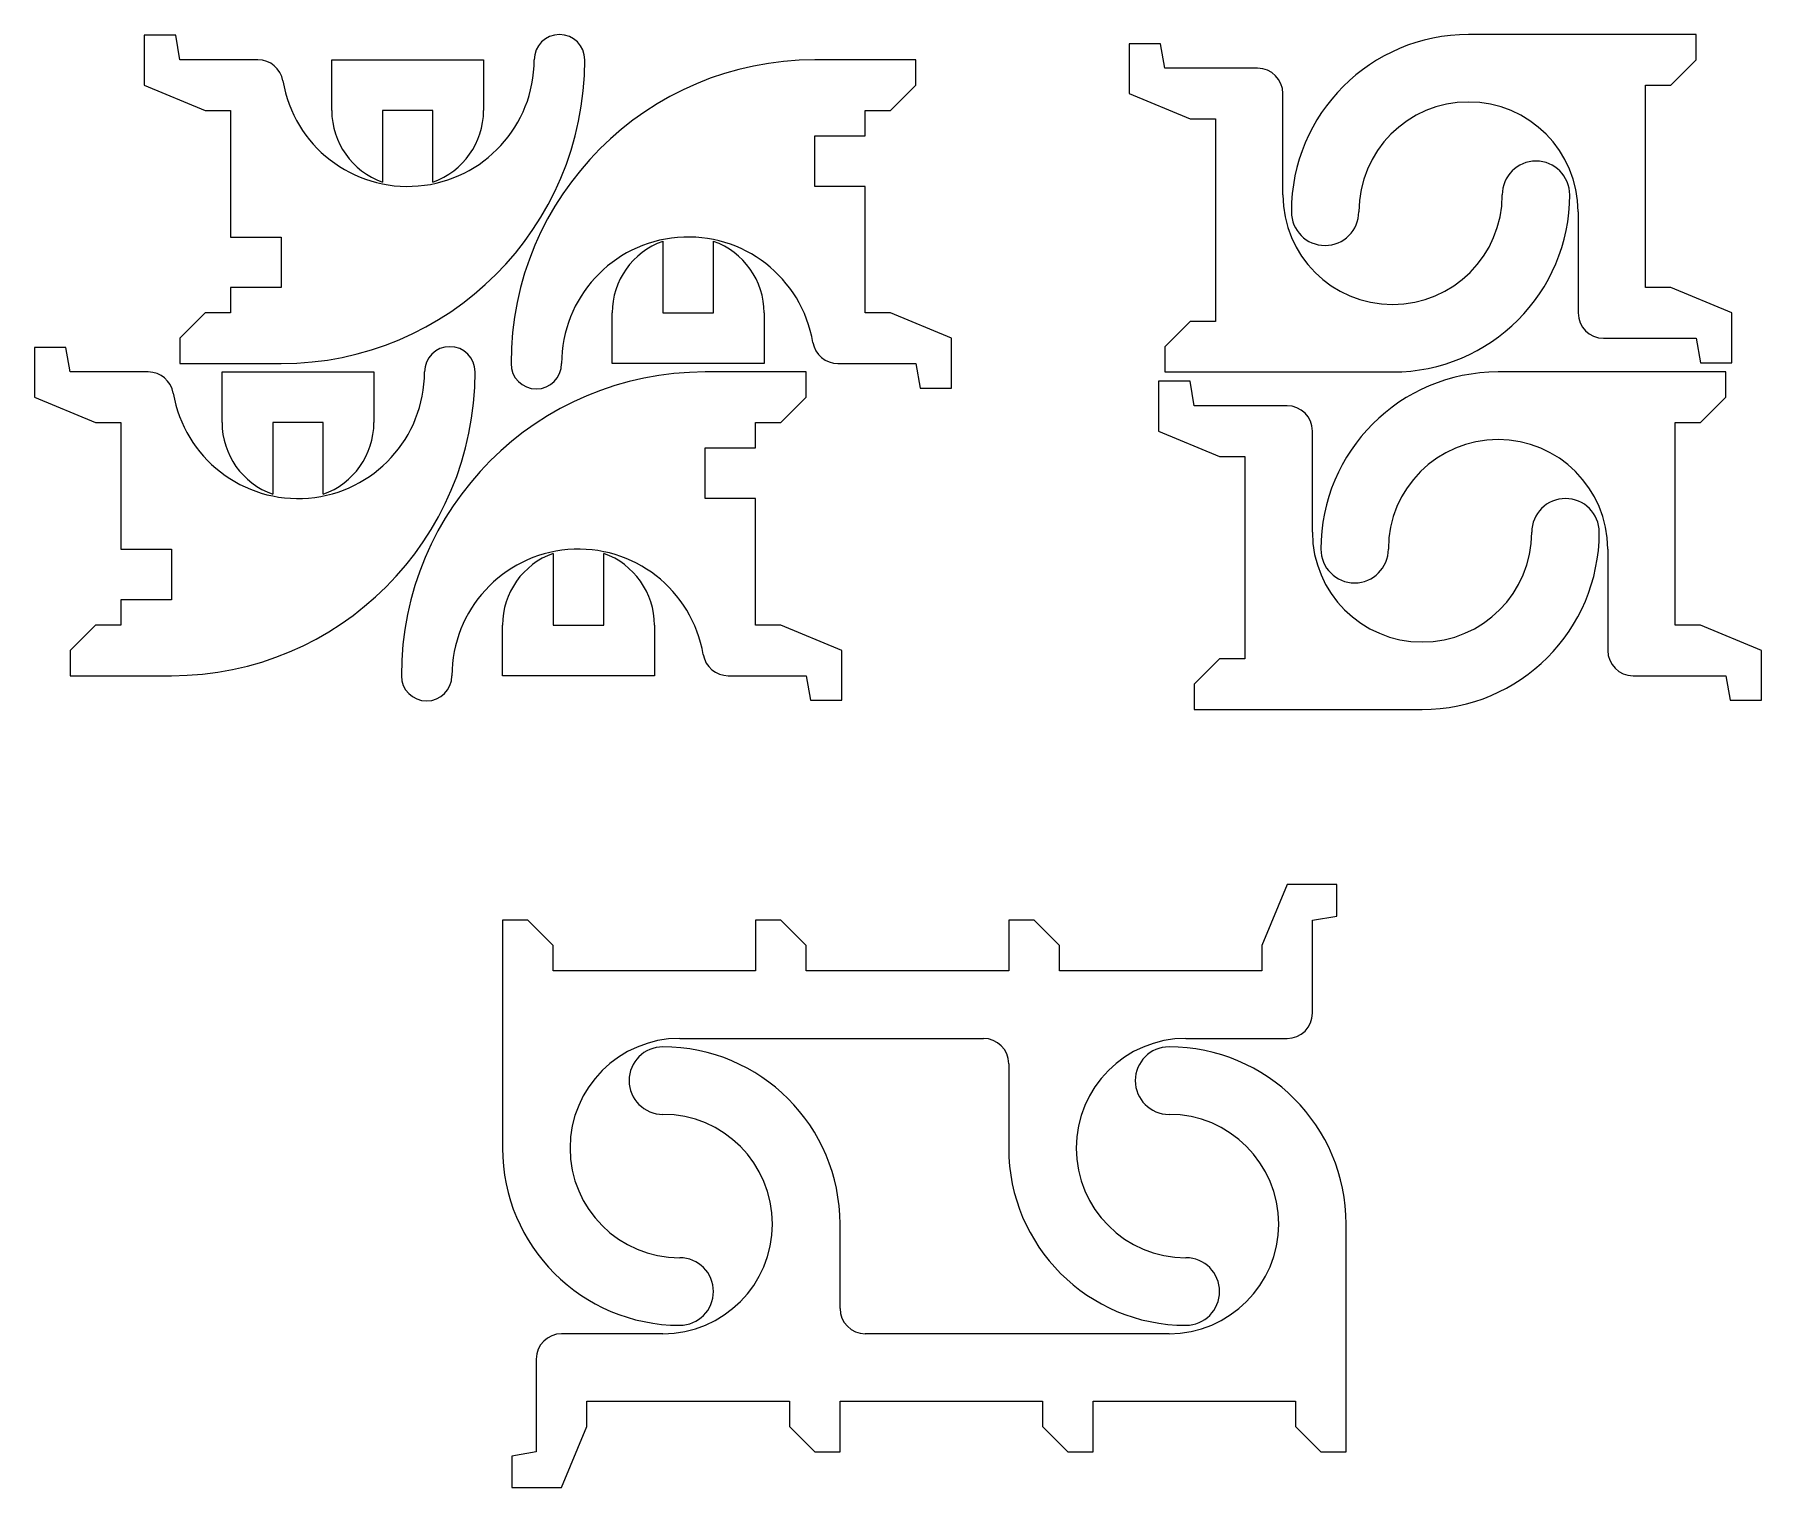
# Model space of a CAD drawing. Extents: x -514 to -310, y -272 to -99.
import ezdxf

# ---------------------------------------------------------------- set-up
doc = ezdxf.new("R2010")
doc.units = 0
doc.header["$MEASUREMENT"] = 0
doc.layers.add('DEFAULT', color=18, linetype='CONTINUOUS')

msp = doc.modelspace()

# ---------------------------------------------------------------- linework, layer by layer
at = {"layer": 'DEFAULT'}
for p, q in [((-497.75, -99.59), (-501.48, -99.59)), ((-501.48, -99.59), (-501.48, -105.5)), ((-497.25, -102.5), (-497.75, -99.59)), ((-323.5, -99.5), (-344.5, -99.5)), ((-317.5, -99.5), (-323.5, -99.5)), ((-317.5, -102.5), (-317.5, -99.5)), ((-381, -100.59), (-384.73, -100.59)), ((-384.73, -100.59), (-384.73, -106.5)), ((-380.5, -103.5), (-381, -100.59)), ((-491.25, -102.5), (-497.25, -102.5)), ((-488, -102.5), (-491.25, -102.5)), ((-479.25, -108.5), (-479.25, -102.5)), ((-479.25, -102.5), (-461.25, -102.5)), ((-461.25, -102.5), (-461.25, -108.5)), ((-416, -102.5), (-422, -102.5)), ((-410, -102.5), (-416, -102.5)), ((-410, -105.5), (-410, -102.5)), ((-374.5, -103.5), (-380.5, -103.5)), ((-369.5, -103.5), (-374.5, -103.5)), ((-320.5, -105.5), (-317.5, -102.5)), ((-501.48, -105.5), (-494.25, -108.5)), ((-413, -108.5), (-410, -105.5)), ((-323.5, -129.5), (-323.5, -105.5)), ((-323.5, -105.5), (-320.5, -105.5)), ((-384.73, -106.5), (-377.5, -109.5)), ((-366.5, -118.5), (-366.5, -106.5)), ((-494.25, -108.5), (-491.25, -108.5)), ((-491.25, -108.5), (-491.25, -123.5)), ((-473.25, -108.5), (-473.25, -116.99)), ((-467.25, -108.5), (-473.25, -108.5)), ((-467.25, -116.99), (-467.25, -108.5)), ((-416, -111.5), (-416, -108.5)), ((-416, -108.5), (-413, -108.5)), ((-377.5, -109.5), (-374.5, -109.5)), ((-374.5, -109.5), (-374.5, -133.5)), ((-422, -111.5), (-416, -111.5)), ((-422, -117.5), (-422, -111.5)), ((-416, -117.5), (-422, -117.5)), ((-416, -132.5), (-416, -117.5)), ((-331.5, -120.5), (-331.5, -132.5)), ((-491.25, -123.5), (-485.25, -123.5)), ((-485.25, -123.5), (-485.25, -129.5)), ((-440, -124.01), (-440, -132.5)), ((-434, -132.5), (-434, -124.01)), ((-485.25, -129.5), (-491.25, -129.5)), ((-491.25, -129.5), (-491.25, -132.5)), ((-320.5, -129.5), (-323.5, -129.5)), ((-313.27, -132.5), (-320.5, -129.5)), ((-494.25, -132.5), (-497.25, -135.5)), ((-491.25, -132.5), (-494.25, -132.5)), ((-446, -138.5), (-446, -132.5)), ((-440, -132.5), (-434, -132.5)), ((-428, -132.5), (-428, -138.5)), ((-413, -132.5), (-416, -132.5)), ((-405.77, -135.5), (-413, -132.5)), ((-313.27, -138.41), (-313.27, -132.5)), ((-377.5, -133.5), (-380.5, -136.5)), ((-374.5, -133.5), (-377.5, -133.5)), ((-510.75, -136.59), (-514.48, -136.59)), ((-514.48, -136.59), (-514.48, -142.5)), ((-510.25, -139.5), (-510.75, -136.59)), ((-497.25, -135.5), (-497.25, -138.5)), ((-405.77, -141.41), (-405.77, -135.5)), ((-380.5, -136.5), (-380.5, -139.5)), ((-328.5, -135.5), (-323.5, -135.5)), ((-323.5, -135.5), (-317.5, -135.5)), ((-317.5, -135.5), (-317, -138.41)), ((-497.25, -138.5), (-491.25, -138.5)), ((-491.25, -138.5), (-485.25, -138.5)), ((-428, -138.5), (-446, -138.5)), ((-419.25, -138.5), (-416, -138.5)), ((-416, -138.5), (-410, -138.5)), ((-410, -138.5), (-409.5, -141.41)), ((-317, -138.41), (-313.27, -138.41)), ((-504.25, -139.5), (-510.25, -139.5)), ((-501, -139.5), (-504.25, -139.5)), ((-492.25, -145.5), (-492.25, -139.5)), ((-492.25, -139.5), (-474.25, -139.5)), ((-474.25, -139.5), (-474.25, -145.5)), ((-429, -139.5), (-435, -139.5)), ((-423, -139.5), (-429, -139.5)), ((-423, -142.5), (-423, -139.5)), ((-377.5, -140.59), (-381.23, -140.59)), ((-381.23, -140.59), (-381.23, -146.5)), ((-380.5, -139.5), (-374.5, -139.5)), ((-377, -143.5), (-377.5, -140.59)), ((-374.5, -139.5), (-353.5, -139.5)), ((-320, -139.5), (-341, -139.5)), ((-314, -139.5), (-320, -139.5)), ((-314, -142.5), (-314, -139.5)), ((-514.48, -142.5), (-507.25, -145.5)), ((-426, -145.5), (-423, -142.5)), ((-409.5, -141.41), (-405.77, -141.41)), ((-317, -145.5), (-314, -142.5)), ((-371, -143.5), (-377, -143.5)), ((-366, -143.5), (-371, -143.5)), ((-507.25, -145.5), (-504.25, -145.5)), ((-504.25, -145.5), (-504.25, -160.5)), ((-486.25, -145.5), (-486.25, -153.99)), ((-480.25, -145.5), (-486.25, -145.5)), ((-480.25, -153.99), (-480.25, -145.5)), ((-429, -148.5), (-429, -145.5)), ((-429, -145.5), (-426, -145.5)), ((-381.23, -146.5), (-374, -149.5)), ((-363, -158.5), (-363, -146.5)), ((-320, -169.5), (-320, -145.5)), ((-320, -145.5), (-317, -145.5)), ((-435, -148.5), (-429, -148.5)), ((-435, -154.5), (-435, -148.5)), ((-374, -149.5), (-371, -149.5)), ((-371, -149.5), (-371, -173.5)), ((-429, -154.5), (-435, -154.5)), ((-429, -169.5), (-429, -154.5)), ((-504.25, -160.5), (-498.25, -160.5)), ((-498.25, -160.5), (-498.25, -166.5)), ((-453, -161.01), (-453, -169.5)), ((-447, -169.5), (-447, -161.01)), ((-328, -160.5), (-328, -172.5)), ((-498.25, -166.5), (-504.25, -166.5)), ((-504.25, -166.5), (-504.25, -169.5)), ((-507.25, -169.5), (-510.25, -172.5)), ((-504.25, -169.5), (-507.25, -169.5)), ((-459, -175.5), (-459, -169.5)), ((-453, -169.5), (-447, -169.5)), ((-441, -169.5), (-441, -175.5)), ((-426, -169.5), (-429, -169.5)), ((-418.77, -172.5), (-426, -169.5)), ((-317, -169.5), (-320, -169.5)), ((-309.77, -172.5), (-317, -169.5)), ((-510.25, -172.5), (-510.25, -175.5)), ((-418.77, -178.41), (-418.77, -172.5)), ((-374, -173.5), (-377, -176.5)), ((-371, -173.5), (-374, -173.5)), ((-309.77, -178.41), (-309.77, -172.5)), ((-510.25, -175.5), (-504.25, -175.5)), ((-504.25, -175.5), (-498.25, -175.5)), ((-441, -175.5), (-459, -175.5)), ((-432.25, -175.5), (-429, -175.5)), ((-429, -175.5), (-423, -175.5)), ((-423, -175.5), (-422.5, -178.41)), ((-325, -175.5), (-320, -175.5)), ((-320, -175.5), (-314, -175.5)), ((-314, -175.5), (-313.5, -178.41)), ((-377, -176.5), (-377, -179.5)), ((-422.5, -178.41), (-418.77, -178.41)), ((-377, -179.5), (-371, -179.5)), ((-371, -179.5), (-350, -179.5)), ((-313.5, -178.41), (-309.77, -178.41)), ((-366, -200.27), (-369, -207.5)), ((-360.09, -200.27), (-366, -200.27)), ((-360.09, -204), (-360.09, -200.27)), ((-456, -204.5), (-459, -204.5)), ((-459, -204.5), (-459, -210.5)), ((-453, -207.5), (-456, -204.5)), ((-426, -204.5), (-429, -204.5)), ((-429, -204.5), (-429, -210.5)), ((-423, -207.5), (-426, -204.5)), ((-396, -204.5), (-399, -204.5)), ((-399, -204.5), (-399, -210.5)), ((-393, -207.5), (-396, -204.5)), ((-363, -204.5), (-360.09, -204)), ((-363, -210.5), (-363, -204.5)), ((-453, -210.5), (-453, -207.5)), ((-423, -210.5), (-423, -207.5)), ((-393, -210.5), (-393, -207.5)), ((-369, -207.5), (-369, -210.5)), ((-459, -210.5), (-459, -231.5)), ((-429, -210.5), (-453, -210.5)), ((-399, -210.5), (-423, -210.5)), ((-369, -210.5), (-393, -210.5)), ((-363, -215.5), (-363, -210.5)), ((-438, -218.5), (-402, -218.5)), ((-378, -218.5), (-366, -218.5)), ((-399, -221.5), (-399, -231.5)), ((-419, -250.5), (-419, -240.5)), ((-359, -261.5), (-359, -240.5)), ((-440, -253.5), (-452, -253.5)), ((-380, -253.5), (-416, -253.5)), ((-455, -256.5), (-455, -261.5)), ((-455, -261.5), (-455, -267.5)), ((-449, -264.5), (-449, -261.5)), ((-449, -261.5), (-425, -261.5)), ((-425, -261.5), (-425, -264.5)), ((-419, -267.5), (-419, -261.5)), ((-419, -261.5), (-395, -261.5)), ((-395, -261.5), (-395, -264.5)), ((-389, -267.5), (-389, -261.5)), ((-389, -261.5), (-365, -261.5)), ((-365, -261.5), (-365, -264.5)), ((-359, -267.5), (-359, -261.5)), ((-452, -271.73), (-449, -264.5)), ((-425, -264.5), (-422, -267.5)), ((-395, -264.5), (-392, -267.5)), ((-365, -264.5), (-362, -267.5)), ((-455, -267.5), (-457.91, -268)), ((-457.91, -268), (-457.91, -271.73)), ((-422, -267.5), (-419, -267.5)), ((-392, -267.5), (-389, -267.5)), ((-362, -267.5), (-359, -267.5)), ((-457.91, -271.73), (-452, -271.73))]:
    msp.add_line(p, q, dxfattribs=at)
for centre, radius, start, end in [((-452.25, -102.5), 3, 0, 180), ((-344.5, -120.5), 21, 90, 180), ((-488, -105.5), 3, 9.5941, 90), ((-485.25, -102.5), 36, 270, 0), ((-470.25, -102.5), 15, 189.5941, 0), ((-422, -138.5), 36, 90, 180), ((-369.5, -106.5), 3, 0, 90), ((-344.5, -120.5), 13, 0, 180), ((-470.25, -108.5), 9, 180, 250.5288), ((-470.25, -108.5), 9, 289.4712, 0), ((-336.5, -118.5), 4, 0, 180), ((-353.5, -118.5), 13, 180, 0), ((-353.5, -118.5), 21, 270, 0), ((-361.5, -120.5), 4, 180, 0), ((-437, -138.5), 15, 9.5941, 180), ((-437, -132.5), 9, 109.4712, 180), ((-437, -132.5), 9, 0, 70.5288), ((-328.5, -132.5), 3, 180, 270), ((-465.25, -139.5), 3, 0, 180), ((-419.25, -135.5), 3, 189.5941, 270), ((-455, -138.5), 3, 180, 0), ((-501, -142.5), 3, 9.5941, 90), ((-498.25, -139.5), 36, 270, 0), ((-483.25, -139.5), 15, 189.5941, 0), ((-435, -175.5), 36, 90, 180), ((-341, -160.5), 21, 90, 180), ((-366, -146.5), 3, 0, 90), ((-483.25, -145.5), 9, 180, 250.5288), ((-483.25, -145.5), 9, 289.4712, 0), ((-341, -160.5), 13, 0, 180), ((-333, -158.5), 4, 0, 180), ((-350, -158.5), 13, 180, 0), ((-350, -158.5), 21, 270, 0), ((-450, -175.5), 15, 9.5941, 180), ((-450, -169.5), 9, 109.4712, 180), ((-450, -169.5), 9, 0, 70.5288), ((-358, -160.5), 4, 180, 0), ((-432.25, -172.5), 3, 189.5941, 270), ((-325, -172.5), 3, 180, 270), ((-468, -175.5), 3, 180, 0), ((-366, -215.5), 3, 270, 0), ((-438, -231.5), 13, 90, 270), ((-402, -221.5), 3, 0, 90), ((-378, -231.5), 13, 90, 270), ((-440, -223.5), 4, 90, 270), ((-440, -240.5), 21, 0, 90), ((-380, -223.5), 4, 90, 270), ((-380, -240.5), 21, 360, 90), ((-440, -240.5), 13, 270, 90), ((-380, -240.5), 13, 270, 90), ((-438, -231.5), 21, 180, 270), ((-378, -231.5), 21, 180, 270), ((-438, -248.5), 4, 270, 90), ((-378, -248.5), 4, 270, 90), ((-416, -250.5), 3, 180, 270), ((-452, -256.5), 3, 90, 180)]:
    msp.add_arc(centre, radius, start, end, dxfattribs=at)

doc.saveas('drawing.dxf')
